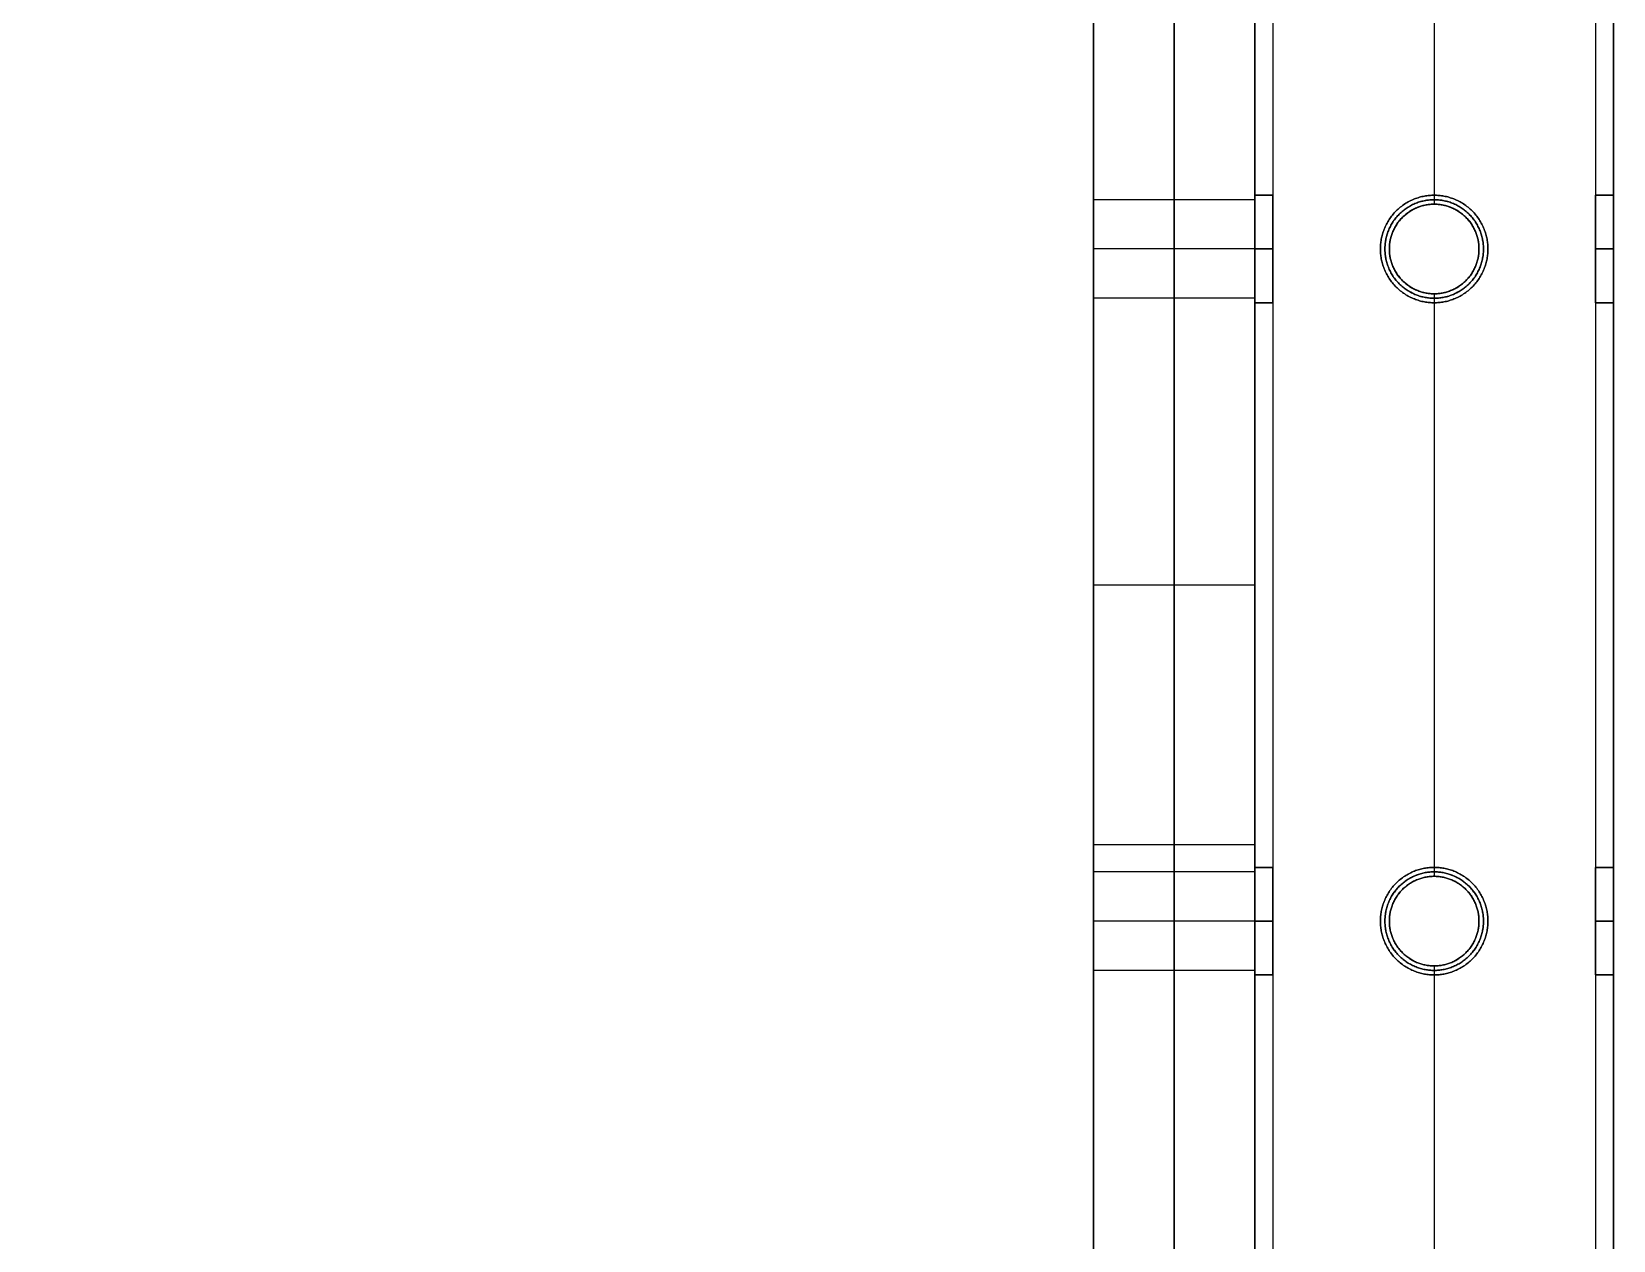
# Model space of a CAD drawing. Header units: millimetres. Extents: x -6529 to 809, y -8611 to 207.
# Drawn here: x 632.5 to 809, y -4876.3 to -4741.5 of the extents above; entities that cross this region are included whole.
import ezdxf

# ---------------------------------------------------------------- set-up
doc = ezdxf.new("R2010")
doc.units = ezdxf.units.MM
doc.header["$MEASUREMENT"] = 0
for name, color, linetype, true_color in [('gaten$11mm', 7, 'Continuous', 0xff6a35), ('platen', 7, 'Continuous', 0x007f00), ('staal', 5, 'Continuous', 0x0000ff)]:
    doc.layers.add(name, color=color, linetype=linetype, true_color=true_color)

# ---------------------------------------------------------------- blocks, each defined once
blk = doc.blocks.new('top plaat')
at = {"layer": 'platen'}
for p, q in [((1296, -1025), (1296, -1025, 18)), ((1290.5, -1030.5), (1290.5, -1030.5, 18)), ((1301.5, -1030.5), (1301.5, -1030.5, 18)), ((1296, -1036), (1296, -1036, 18)), ((1296, -1100), (1296, -1100, 18)), ((1290.5, -1105.5), (1290.5, -1105.5, 18)), ((1301.5, -1105.5), (1301.5, -1105.5, 18)), ((1296, -1111), (1296, -1111, 18))]:
    blk.add_line(p, q, dxfattribs=at)
for points in [[(1316, -1236), (1316, -927), (1316, -618), (1316, -309), (1316, 0)], [(1316, -1236, 18), (1316, -927, 18), (1316, -618, 18), (1316, -309, 18), (1316, 0, 18)], [(1316, -1236, 9), (1316, -927, 9), (1316, -618, 9), (1316, -309, 9), (1316, 0, 9)]]:
    blk.add_open_spline(points, degree=2, knots=[7292.2246, 7292.2246, 7292.2246, 7911.517745, 7911.517745, 8530.810891, 8530.810891, 8530.810891], dxfattribs=at)
for points, knots in [([(1290.5, -1030.5), (1290.5, -1025), (1296, -1025), (1301.5, -1025), (1301.5, -1030.5), (1301.5, -1036), (1296, -1036), (1290.5, -1036), (1290.5, -1030.5)], [-31.415927, -31.415927, -31.415927, -23.561945, -23.561945, -15.707963, -15.707963, -7.853982, -7.853982, 0, 0, 0]), ([(1290.5, -1030.5, 18), (1290.5, -1025, 18), (1296, -1025, 18), (1301.5, -1025, 18), (1301.5, -1030.5, 18), (1301.5, -1036, 18), (1296, -1036, 18), (1290.5, -1036, 18), (1290.5, -1030.5, 18)], [-31.415927, -31.415927, -31.415927, -23.561945, -23.561945, -15.707963, -15.707963, -7.853982, -7.853982, 0, 0, 0]), ([(1290.5, -1030.5, 9), (1290.5, -1036, 9), (1296, -1036, 9), (1301.5, -1036, 9), (1301.5, -1030.5, 9), (1301.5, -1025, 9), (1296, -1025, 9), (1290.5, -1025, 9), (1290.5, -1030.5, 9)], [0, 0, 0, 7.853982, 7.853982, 15.707963, 15.707963, 23.561945, 23.561945, 31.415927, 31.415927, 31.415927]), ([(1290.5, -1105.5), (1290.5, -1100), (1296, -1100), (1301.5, -1100), (1301.5, -1105.5), (1301.5, -1111), (1296, -1111), (1290.5, -1111), (1290.5, -1105.5)], [-31.415927, -31.415927, -31.415927, -23.561945, -23.561945, -15.707963, -15.707963, -7.853982, -7.853982, 0, 0, 0]), ([(1290.5, -1105.5, 18), (1290.5, -1100, 18), (1296, -1100, 18), (1301.5, -1100, 18), (1301.5, -1105.5, 18), (1301.5, -1111, 18), (1296, -1111, 18), (1290.5, -1111, 18), (1290.5, -1105.5, 18)], [-31.415927, -31.415927, -31.415927, -23.561945, -23.561945, -15.707963, -15.707963, -7.853982, -7.853982, 0, 0, 0]), ([(1290.5, -1105.5, 9), (1290.5, -1111, 9), (1296, -1111, 9), (1301.5, -1111, 9), (1301.5, -1105.5, 9), (1301.5, -1100, 9), (1296, -1100, 9), (1290.5, -1100, 9), (1290.5, -1105.5, 9)], [0, 0, 0, 7.853982, 7.853982, 15.707963, 15.707963, 23.561945, 23.561945, 31.415927, 31.415927, 31.415927])]:
    blk.add_rational_spline(points, [1, 0.707106781187, 1, 0.707106781187, 1, 0.707106781187, 1, 0.707106781187, 1], degree=2, knots=knots, dxfattribs=at)
blk = doc.blocks.new('plaat base')
at = {"layer": 'platen'}
for p, q in [((1070.5, 43.5), (1070.5, 43.5, 18)), ((1145.5, 43.5), (1145.5, 43.5, 18)), ((1065, 38), (1065, 38, 18)), ((1076, 38), (1076, 38, 18)), ((1140, 38), (1140, 38, 18)), ((1151, 38), (1151, 38, 18)), ((1070.5, 32.5), (1070.5, 32.5, 18)), ((1145.5, 32.5), (1145.5, 32.5, 18)), ((58, -600), (1258, -600)), ((58, -600, 18), (1258, -600, 18)), ((1296, -1007), (1296, -1007, 18)), ((1290.5, -1012.5), (1290.5, -1012.5, 18)), ((1301.5, -1012.5), (1301.5, -1012.5, 18)), ((1296, -1018), (1296, -1018, 18)), ((1296, -1082), (1296, -1082, 18)), ((1290.5, -1087.5), (1290.5, -1087.5, 18)), ((1301.5, -1087.5), (1301.5, -1087.5, 18)), ((1296, -1093), (1296, -1093, 18))]:
    blk.add_line(p, q, dxfattribs=at)
for points in [[(1258, 58), (1108, 58), (958, 58)], [(1258, 58, 18), (1108, 58, 18), (958, 58, 18)], [(1258, 58, 9), (1108, 58, 9), (958, 58, 9)], [(1108, 58), (1108, 58, 9), (1108, 58, 18)], [(1316, -1200), (1316, -1050), (1316, -900)], [(1316, -1200, 18), (1316, -1050, 18), (1316, -900, 18)], [(1316, -1200, 9), (1316, -1050, 9), (1316, -900, 9)], [(1316, -1050), (1316, -1050, 9), (1316, -1050, 18)], [(958, -1200), (1137, -1200), (1316, -1200)], [(958, -1200, 18), (1137, -1200, 18), (1316, -1200, 18)], [(958, -1200, 9), (1137, -1200, 9), (1316, -1200, 9)], [(1137, -1200), (1137, -1200, 9), (1137, -1200, 18)]]:
    blk.add_open_spline(points, degree=2, dxfattribs=at)
for points in [[(1070.5, 43.5), (1076, 43.5), (1076, 38), (1076, 32.5), (1070.5, 32.5), (1065, 32.5), (1065, 38), (1065, 43.5), (1070.5, 43.5)], [(1070.5, 43.5, 18), (1076, 43.5, 18), (1076, 38, 18), (1076, 32.5, 18), (1070.5, 32.5, 18), (1065, 32.5, 18), (1065, 38, 18), (1065, 43.5, 18), (1070.5, 43.5, 18)], [(1145.5, 43.5), (1151, 43.5), (1151, 38), (1151, 32.5), (1145.5, 32.5), (1140, 32.5), (1140, 38), (1140, 43.5), (1145.5, 43.5)], [(1145.5, 43.5, 18), (1151, 43.5, 18), (1151, 38, 18), (1151, 32.5, 18), (1145.5, 32.5, 18), (1140, 32.5, 18), (1140, 38, 18), (1140, 43.5, 18), (1145.5, 43.5, 18)], [(1290.5, -1012.5), (1290.5, -1007), (1296, -1007), (1301.5, -1007), (1301.5, -1012.5), (1301.5, -1018), (1296, -1018), (1290.5, -1018), (1290.5, -1012.5)], [(1290.5, -1012.5, 18), (1290.5, -1007, 18), (1296, -1007, 18), (1301.5, -1007, 18), (1301.5, -1012.5, 18), (1301.5, -1018, 18), (1296, -1018, 18), (1290.5, -1018, 18), (1290.5, -1012.5, 18)], [(1290.5, -1087.5), (1290.5, -1082), (1296, -1082), (1301.5, -1082), (1301.5, -1087.5), (1301.5, -1093), (1296, -1093), (1290.5, -1093), (1290.5, -1087.5)], [(1290.5, -1087.5, 18), (1290.5, -1082, 18), (1296, -1082, 18), (1301.5, -1082, 18), (1301.5, -1087.5, 18), (1301.5, -1093, 18), (1296, -1093, 18), (1290.5, -1093, 18), (1290.5, -1087.5, 18)]]:
    blk.add_rational_spline(points, [1, 0.707106781187, 1, 0.707106781187, 1, 0.707106781187, 1, 0.707106781187, 1], degree=2, knots=[-31.415927, -31.415927, -31.415927, -23.561945, -23.561945, -15.707963, -15.707963, -7.853982, -7.853982, 0, 0, 0], dxfattribs=at)

msp = doc.modelspace()

# ---------------------------------------------------------------- linework, layer by layer
at = {"layer": 'gaten$11mm'}
for centre in [(789.03, -4765.71), (789.03, -4840.71)]:
    msp.add_circle(centre, 5.5, dxfattribs=at)
at = {"layer": 'staal'}
for p, q in [((769.03, -4759.71, 20), (771.03, -4759.71, 20)), ((771.03, -4759.71, 1296), (769.03, -4759.71, 1296)), ((789.03, -4759.71, 1314), (789.03, -4759.71, 1316)), ((789.03, -4759.71, 1276), (789.03, -4759.71, 1278)), ((807.03, -4759.71, 20), (809.03, -4759.71, 20)), ((809.03, -4759.71, 1296), (807.03, -4759.71, 1296)), ((789.03, -4760.71, 38), (789.03, -4760.71, 40)), ((789.03, -4760.71), (789.03, -4760.71, 2)), ((769.03, -4765.71, 14), (771.03, -4765.71, 14)), ((769.03, -4765.71, 26), (771.03, -4765.71, 26)), ((771.03, -4765.71, 1290), (769.03, -4765.71, 1290)), ((771.03, -4765.71, 1302), (769.03, -4765.71, 1302)), ((783.03, -4765.71, 1314), (783.03, -4765.71, 1316)), ((783.03, -4765.71, 1276), (783.03, -4765.71, 1278)), ((784.03, -4765.71), (784.03, -4765.71, 2)), ((784.03, -4765.71, 38), (784.03, -4765.71, 40)), ((794.03, -4765.71, 38), (794.03, -4765.71, 40)), ((794.03, -4765.71), (794.03, -4765.71, 2)), ((795.03, -4765.71, 1314), (795.03, -4765.71, 1316)), ((795.03, -4765.71, 1276), (795.03, -4765.71, 1278)), ((807.03, -4765.71, 14), (809.03, -4765.71, 14)), ((807.03, -4765.71, 26), (809.03, -4765.71, 26)), ((809.03, -4765.71, 1290), (807.03, -4765.71, 1290)), ((809.03, -4765.71, 1302), (807.03, -4765.71, 1302)), ((789.03, -4770.71, 38), (789.03, -4770.71, 40)), ((789.03, -4770.71), (789.03, -4770.71, 2)), ((769.03, -4771.71, 20), (771.03, -4771.71, 20)), ((771.03, -4771.71, 1296), (769.03, -4771.71, 1296)), ((789.03, -4771.71, 1314), (789.03, -4771.71, 1316)), ((789.03, -4771.71, 1276), (789.03, -4771.71, 1278)), ((807.03, -4771.71, 20), (809.03, -4771.71, 20)), ((809.03, -4771.71, 1296), (807.03, -4771.71, 1296)), ((769.03, -4834.71, 20), (771.03, -4834.71, 20)), ((771.03, -4834.71, 1296), (769.03, -4834.71, 1296)), ((789.03, -4834.71, 1314), (789.03, -4834.71, 1316)), ((789.03, -4834.71, 1276), (789.03, -4834.71, 1278)), ((789.03, -4835.71, 38), (789.03, -4835.71, 40)), ((789.03, -4835.71), (789.03, -4835.71, 2)), ((807.03, -4834.71, 20), (809.03, -4834.71, 20)), ((809.03, -4834.71, 1296), (807.03, -4834.71, 1296)), ((769.03, -4840.71, 14), (771.03, -4840.71, 14)), ((769.03, -4840.71, 26), (771.03, -4840.71, 26)), ((771.03, -4840.71, 1290), (769.03, -4840.71, 1290)), ((771.03, -4840.71, 1302), (769.03, -4840.71, 1302)), ((783.03, -4840.71, 1314), (783.03, -4840.71, 1316)), ((783.03, -4840.71, 1276), (783.03, -4840.71, 1278)), ((784.03, -4840.71), (784.03, -4840.71, 2)), ((784.03, -4840.71, 38), (784.03, -4840.71, 40)), ((794.03, -4840.71, 38), (794.03, -4840.71, 40)), ((794.03, -4840.71), (794.03, -4840.71, 2)), ((795.03, -4840.71, 1314), (795.03, -4840.71, 1316)), ((795.03, -4840.71, 1276), (795.03, -4840.71, 1278)), ((807.03, -4840.71, 14), (809.03, -4840.71, 14)), ((807.03, -4840.71, 26), (809.03, -4840.71, 26)), ((809.03, -4840.71, 1290), (807.03, -4840.71, 1290)), ((809.03, -4840.71, 1302), (807.03, -4840.71, 1302)), ((789.03, -4845.71, 38), (789.03, -4845.71, 40)), ((789.03, -4845.71), (789.03, -4845.71, 2)), ((769.03, -4846.71, 20), (771.03, -4846.71, 20)), ((771.03, -4846.71, 1296), (769.03, -4846.71, 1296)), ((789.03, -4846.71, 1314), (789.03, -4846.71, 1316)), ((789.03, -4846.71, 1276), (789.03, -4846.71, 1278)), ((807.03, -4846.71, 20), (809.03, -4846.71, 20)), ((809.03, -4846.71, 1296), (807.03, -4846.71, 1296))]:
    msp.add_line(p, q, dxfattribs=at)
for points in [[(-506.97, -3695.21), (809.03, -3695.21), (809.03, -5011.21), (-506.97, -5011.21)], [(-466.97, -3735.21), (769.03, -3735.21), (769.03, -4971.21), (-466.97, -4971.21)]]:
    msp.add_lwpolyline(points, close=True, dxfattribs=at)
for centre in [(789.03, -4765.71), (789.03, -4765.71, 39), (789.03, -4765.71, 1), (789.03, -4840.71), (789.03, -4840.71, 39), (789.03, -4840.71, 1)]:
    msp.add_circle(centre, 5, dxfattribs=at)
for points in [[(809.03, -3695.21), (809.03, -4353.21), (809.03, -5011.21)], [(809.03, -3695.21, 40), (809.03, -4353.21, 40), (809.03, -5011.21, 40)], [(809.03, -3695.21, 1276), (809.03, -4353.21, 1276), (809.03, -5011.21, 1276)], [(809.03, -3695.21, 1316), (809.03, -4353.21, 1316), (809.03, -5011.21, 1316)], [(807.03, -3697.21, 38), (807.03, -4353.21, 38), (807.03, -5009.21, 38)], [(807.03, -3697.21, 2), (807.03, -4353.21, 2), (807.03, -5009.21, 2)], [(807.03, -3697.21, 1314), (807.03, -4353.21, 1314), (807.03, -5009.21, 1314)], [(807.03, -3697.21, 1278), (807.03, -4353.21, 1278), (807.03, -5009.21, 1278)], [(771.03, -3733.21, 38), (771.03, -4353.21, 38), (771.03, -4973.21, 38)], [(771.03, -3733.21, 2), (771.03, -4353.21, 2), (771.03, -4973.21, 2)], [(771.03, -3733.21, 1314), (771.03, -4353.21, 1314), (771.03, -4973.21, 1314)], [(771.03, -3733.21, 1278), (771.03, -4353.21, 1278), (771.03, -4973.21, 1278)], [(769.03, -3735.21), (769.03, -4353.21), (769.03, -4971.21)], [(769.03, -3735.21, 40), (769.03, -4353.21, 40), (769.03, -4971.21, 40)], [(769.03, -3735.21, 1276), (769.03, -4353.21, 1276), (769.03, -4971.21, 1276)], [(769.03, -3735.21, 1316), (769.03, -4353.21, 1316), (769.03, -4971.21, 1316)], [(789.03, -4695.71, 40), (789.03, -4728.21, 40), (789.03, -4760.71, 40)], [(789.03, -4695.71, 38), (789.03, -4728.21, 38), (789.03, -4760.71, 38)], [(789.03, -4695.71, 2), (789.03, -4728.21, 2), (789.03, -4760.71, 2)], [(789.03, -4695.71), (789.03, -4728.21), (789.03, -4760.71)], [(769.03, -4696.71, 20), (769.03, -4728.21, 20), (769.03, -4759.71, 20)], [(769.03, -4696.71, 1296), (769.03, -4728.21, 1296), (769.03, -4759.71, 1296)], [(771.03, -4696.71, 20), (771.03, -4728.21, 20), (771.03, -4759.71, 20)], [(771.03, -4696.71, 1296), (771.03, -4728.21, 1296), (771.03, -4759.71, 1296)], [(789.03, -4696.71, 1316), (789.03, -4728.21, 1316), (789.03, -4759.71, 1316)], [(789.03, -4696.71, 1314), (789.03, -4728.21, 1314), (789.03, -4759.71, 1314)], [(789.03, -4696.71, 1278), (789.03, -4728.21, 1278), (789.03, -4759.71, 1278)], [(789.03, -4696.71, 1276), (789.03, -4728.21, 1276), (789.03, -4759.71, 1276)], [(807.03, -4696.71, 20), (807.03, -4728.21, 20), (807.03, -4759.71, 20)], [(807.03, -4696.71, 1296), (807.03, -4728.21, 1296), (807.03, -4759.71, 1296)], [(809.03, -4696.71, 20), (809.03, -4728.21, 20), (809.03, -4759.71, 20)], [(809.03, -4696.71, 1296), (809.03, -4728.21, 1296), (809.03, -4759.71, 1296)], [(789.03, -4770.71, 40), (789.03, -4803.21, 40), (789.03, -4835.71, 40)], [(789.03, -4770.71, 38), (789.03, -4803.21, 38), (789.03, -4835.71, 38)], [(789.03, -4770.71, 2), (789.03, -4803.21, 2), (789.03, -4835.71, 2)], [(789.03, -4770.71), (789.03, -4803.21), (789.03, -4835.71)], [(769.03, -4771.71, 20), (769.03, -4803.21, 20), (769.03, -4834.71, 20)], [(769.03, -4771.71, 1296), (769.03, -4803.21, 1296), (769.03, -4834.71, 1296)], [(771.03, -4771.71, 20), (771.03, -4803.21, 20), (771.03, -4834.71, 20)], [(771.03, -4771.71, 1296), (771.03, -4803.21, 1296), (771.03, -4834.71, 1296)], [(789.03, -4771.71, 1316), (789.03, -4803.21, 1316), (789.03, -4834.71, 1316)], [(789.03, -4771.71, 1314), (789.03, -4803.21, 1314), (789.03, -4834.71, 1314)], [(789.03, -4771.71, 1278), (789.03, -4803.21, 1278), (789.03, -4834.71, 1278)], [(789.03, -4771.71, 1276), (789.03, -4803.21, 1276), (789.03, -4834.71, 1276)], [(807.03, -4771.71, 20), (807.03, -4803.21, 20), (807.03, -4834.71, 20)], [(807.03, -4771.71, 1296), (807.03, -4803.21, 1296), (807.03, -4834.71, 1296)], [(809.03, -4771.71, 20), (809.03, -4803.21, 20), (809.03, -4834.71, 20)], [(809.03, -4771.71, 1296), (809.03, -4803.21, 1296), (809.03, -4834.71, 1296)], [(789.03, -4845.71, 40), (789.03, -4878.21, 40), (789.03, -4910.71, 40)], [(789.03, -4845.71, 38), (789.03, -4878.21, 38), (789.03, -4910.71, 38)], [(789.03, -4845.71, 2), (789.03, -4878.21, 2), (789.03, -4910.71, 2)], [(789.03, -4845.71), (789.03, -4878.21), (789.03, -4910.71)], [(769.03, -4846.71, 20), (769.03, -4878.21, 20), (769.03, -4909.71, 20)], [(769.03, -4846.71, 1296), (769.03, -4878.21, 1296), (769.03, -4909.71, 1296)], [(771.03, -4846.71, 20), (771.03, -4878.21, 20), (771.03, -4909.71, 20)], [(771.03, -4846.71, 1296), (771.03, -4878.21, 1296), (771.03, -4909.71, 1296)], [(789.03, -4846.71, 1316), (789.03, -4878.21, 1316), (789.03, -4909.71, 1316)], [(789.03, -4846.71, 1314), (789.03, -4878.21, 1314), (789.03, -4909.71, 1314)], [(789.03, -4846.71, 1278), (789.03, -4878.21, 1278), (789.03, -4909.71, 1278)], [(789.03, -4846.71, 1276), (789.03, -4878.21, 1276), (789.03, -4909.71, 1276)], [(807.03, -4846.71, 20), (807.03, -4878.21, 20), (807.03, -4909.71, 20)], [(807.03, -4846.71, 1296), (807.03, -4878.21, 1296), (807.03, -4909.71, 1296)], [(809.03, -4846.71, 20), (809.03, -4878.21, 20), (809.03, -4909.71, 20)], [(809.03, -4846.71, 1296), (809.03, -4878.21, 1296), (809.03, -4909.71, 1296)]]:
    msp.add_open_spline(points, degree=2, dxfattribs=at)
for points, knots in [([(769.03, -4765.71, 14), (769.03, -4771.71, 14), (769.03, -4771.71, 20), (769.03, -4771.71, 26), (769.03, -4765.71, 26), (769.03, -4759.71, 26), (769.03, -4759.71, 20), (769.03, -4759.71, 14), (769.03, -4765.71, 14)], [-31.415927, -31.415927, -31.415927, -23.561945, -23.561945, -15.707963, -15.707963, -7.853982, -7.853982, 0, 0, 0]), ([(769.03, -4765.71, 1290), (769.03, -4771.71, 1290), (769.03, -4771.71, 1296), (769.03, -4771.71, 1302), (769.03, -4765.71, 1302), (769.03, -4759.71, 1302), (769.03, -4759.71, 1296), (769.03, -4759.71, 1290), (769.03, -4765.71, 1290)], [-31.415927, -31.415927, -31.415927, -23.561945, -23.561945, -15.707963, -15.707963, -7.853982, -7.853982, 0, 0, 0]), ([(771.03, -4765.71, 14), (771.03, -4759.71, 14), (771.03, -4759.71, 20), (771.03, -4759.71, 26), (771.03, -4765.71, 26), (771.03, -4771.71, 26), (771.03, -4771.71, 20), (771.03, -4771.71, 14), (771.03, -4765.71, 14)], [0, 0, 0, 7.853982, 7.853982, 15.707963, 15.707963, 23.561945, 23.561945, 31.415927, 31.415927, 31.415927]), ([(771.03, -4765.71, 1290), (771.03, -4759.71, 1290), (771.03, -4759.71, 1296), (771.03, -4759.71, 1302), (771.03, -4765.71, 1302), (771.03, -4771.71, 1302), (771.03, -4771.71, 1296), (771.03, -4771.71, 1290), (771.03, -4765.71, 1290)], [0, 0, 0, 7.853982, 7.853982, 15.707963, 15.707963, 23.561945, 23.561945, 31.415927, 31.415927, 31.415927]), ([(783.03, -4765.71, 1316), (783.03, -4771.71, 1316), (789.03, -4771.71, 1316), (795.03, -4771.71, 1316), (795.03, -4765.71, 1316), (795.03, -4759.71, 1316), (789.03, -4759.71, 1316), (783.03, -4759.71, 1316), (783.03, -4765.71, 1316)], [-31.415927, -31.415927, -31.415927, -23.561945, -23.561945, -15.707963, -15.707963, -7.853982, -7.853982, 0, 0, 0]), ([(783.03, -4765.71, 1314), (783.03, -4759.71, 1314), (789.03, -4759.71, 1314), (795.03, -4759.71, 1314), (795.03, -4765.71, 1314), (795.03, -4771.71, 1314), (789.03, -4771.71, 1314), (783.03, -4771.71, 1314), (783.03, -4765.71, 1314)], [0, 0, 0, 7.853982, 7.853982, 15.707963, 15.707963, 23.561945, 23.561945, 31.415927, 31.415927, 31.415927]), ([(783.03, -4765.71, 1278), (783.03, -4771.71, 1278), (789.03, -4771.71, 1278), (795.03, -4771.71, 1278), (795.03, -4765.71, 1278), (795.03, -4759.71, 1278), (789.03, -4759.71, 1278), (783.03, -4759.71, 1278), (783.03, -4765.71, 1278)], [-31.415927, -31.415927, -31.415927, -23.561945, -23.561945, -15.707963, -15.707963, -7.853982, -7.853982, 0, 0, 0]), ([(783.03, -4765.71, 1276), (783.03, -4759.71, 1276), (789.03, -4759.71, 1276), (795.03, -4759.71, 1276), (795.03, -4765.71, 1276), (795.03, -4771.71, 1276), (789.03, -4771.71, 1276), (783.03, -4771.71, 1276), (783.03, -4765.71, 1276)], [0, 0, 0, 7.853982, 7.853982, 15.707963, 15.707963, 23.561945, 23.561945, 31.415927, 31.415927, 31.415927]), ([(807.03, -4765.71, 14), (807.03, -4771.71, 14), (807.03, -4771.71, 20), (807.03, -4771.71, 26), (807.03, -4765.71, 26), (807.03, -4759.71, 26), (807.03, -4759.71, 20), (807.03, -4759.71, 14), (807.03, -4765.71, 14)], [-31.415927, -31.415927, -31.415927, -23.561945, -23.561945, -15.707963, -15.707963, -7.853982, -7.853982, 0, 0, 0]), ([(807.03, -4765.71, 1290), (807.03, -4771.71, 1290), (807.03, -4771.71, 1296), (807.03, -4771.71, 1302), (807.03, -4765.71, 1302), (807.03, -4759.71, 1302), (807.03, -4759.71, 1296), (807.03, -4759.71, 1290), (807.03, -4765.71, 1290)], [-31.415927, -31.415927, -31.415927, -23.561945, -23.561945, -15.707963, -15.707963, -7.853982, -7.853982, 0, 0, 0]), ([(809.03, -4765.71, 14), (809.03, -4759.71, 14), (809.03, -4759.71, 20), (809.03, -4759.71, 26), (809.03, -4765.71, 26), (809.03, -4771.71, 26), (809.03, -4771.71, 20), (809.03, -4771.71, 14), (809.03, -4765.71, 14)], [0, 0, 0, 7.853982, 7.853982, 15.707963, 15.707963, 23.561945, 23.561945, 31.415927, 31.415927, 31.415927]), ([(809.03, -4765.71, 1290), (809.03, -4759.71, 1290), (809.03, -4759.71, 1296), (809.03, -4759.71, 1302), (809.03, -4765.71, 1302), (809.03, -4771.71, 1302), (809.03, -4771.71, 1296), (809.03, -4771.71, 1290), (809.03, -4765.71, 1290)], [0, 0, 0, 7.853982, 7.853982, 15.707963, 15.707963, 23.561945, 23.561945, 31.415927, 31.415927, 31.415927]), ([(784.03, -4765.71, 40), (784.03, -4770.71, 40), (789.03, -4770.71, 40), (794.03, -4770.71, 40), (794.03, -4765.71, 40), (794.03, -4760.71, 40), (789.03, -4760.71, 40), (784.03, -4760.71, 40), (784.03, -4765.71, 40)], [-31.415927, -31.415927, -31.415927, -23.561945, -23.561945, -15.707963, -15.707963, -7.853982, -7.853982, 0, 0, 0]), ([(784.03, -4765.71, 38), (784.03, -4760.71, 38), (789.03, -4760.71, 38), (794.03, -4760.71, 38), (794.03, -4765.71, 38), (794.03, -4770.71, 38), (789.03, -4770.71, 38), (784.03, -4770.71, 38), (784.03, -4765.71, 38)], [0, 0, 0, 7.853982, 7.853982, 15.707963, 15.707963, 23.561945, 23.561945, 31.415927, 31.415927, 31.415927]), ([(784.03, -4765.71, 2), (784.03, -4770.71, 2), (789.03, -4770.71, 2), (794.03, -4770.71, 2), (794.03, -4765.71, 2), (794.03, -4760.71, 2), (789.03, -4760.71, 2), (784.03, -4760.71, 2), (784.03, -4765.71, 2)], [-31.415927, -31.415927, -31.415927, -23.561945, -23.561945, -15.707963, -15.707963, -7.853982, -7.853982, 0, 0, 0]), ([(769.03, -4840.71, 14), (769.03, -4846.71, 14), (769.03, -4846.71, 20), (769.03, -4846.71, 26), (769.03, -4840.71, 26), (769.03, -4834.71, 26), (769.03, -4834.71, 20), (769.03, -4834.71, 14), (769.03, -4840.71, 14)], [-31.415927, -31.415927, -31.415927, -23.561945, -23.561945, -15.707963, -15.707963, -7.853982, -7.853982, 0, 0, 0]), ([(769.03, -4840.71, 1290), (769.03, -4846.71, 1290), (769.03, -4846.71, 1296), (769.03, -4846.71, 1302), (769.03, -4840.71, 1302), (769.03, -4834.71, 1302), (769.03, -4834.71, 1296), (769.03, -4834.71, 1290), (769.03, -4840.71, 1290)], [-31.415927, -31.415927, -31.415927, -23.561945, -23.561945, -15.707963, -15.707963, -7.853982, -7.853982, 0, 0, 0]), ([(771.03, -4840.71, 14), (771.03, -4834.71, 14), (771.03, -4834.71, 20), (771.03, -4834.71, 26), (771.03, -4840.71, 26), (771.03, -4846.71, 26), (771.03, -4846.71, 20), (771.03, -4846.71, 14), (771.03, -4840.71, 14)], [0, 0, 0, 7.853982, 7.853982, 15.707963, 15.707963, 23.561945, 23.561945, 31.415927, 31.415927, 31.415927]), ([(771.03, -4840.71, 1290), (771.03, -4834.71, 1290), (771.03, -4834.71, 1296), (771.03, -4834.71, 1302), (771.03, -4840.71, 1302), (771.03, -4846.71, 1302), (771.03, -4846.71, 1296), (771.03, -4846.71, 1290), (771.03, -4840.71, 1290)], [0, 0, 0, 7.853982, 7.853982, 15.707963, 15.707963, 23.561945, 23.561945, 31.415927, 31.415927, 31.415927]), ([(783.03, -4840.71, 1316), (783.03, -4846.71, 1316), (789.03, -4846.71, 1316), (795.03, -4846.71, 1316), (795.03, -4840.71, 1316), (795.03, -4834.71, 1316), (789.03, -4834.71, 1316), (783.03, -4834.71, 1316), (783.03, -4840.71, 1316)], [-31.415927, -31.415927, -31.415927, -23.561945, -23.561945, -15.707963, -15.707963, -7.853982, -7.853982, 0, 0, 0]), ([(783.03, -4840.71, 1314), (783.03, -4834.71, 1314), (789.03, -4834.71, 1314), (795.03, -4834.71, 1314), (795.03, -4840.71, 1314), (795.03, -4846.71, 1314), (789.03, -4846.71, 1314), (783.03, -4846.71, 1314), (783.03, -4840.71, 1314)], [0, 0, 0, 7.853982, 7.853982, 15.707963, 15.707963, 23.561945, 23.561945, 31.415927, 31.415927, 31.415927]), ([(783.03, -4840.71, 1278), (783.03, -4846.71, 1278), (789.03, -4846.71, 1278), (795.03, -4846.71, 1278), (795.03, -4840.71, 1278), (795.03, -4834.71, 1278), (789.03, -4834.71, 1278), (783.03, -4834.71, 1278), (783.03, -4840.71, 1278)], [-31.415927, -31.415927, -31.415927, -23.561945, -23.561945, -15.707963, -15.707963, -7.853982, -7.853982, 0, 0, 0]), ([(783.03, -4840.71, 1276), (783.03, -4834.71, 1276), (789.03, -4834.71, 1276), (795.03, -4834.71, 1276), (795.03, -4840.71, 1276), (795.03, -4846.71, 1276), (789.03, -4846.71, 1276), (783.03, -4846.71, 1276), (783.03, -4840.71, 1276)], [0, 0, 0, 7.853982, 7.853982, 15.707963, 15.707963, 23.561945, 23.561945, 31.415927, 31.415927, 31.415927]), ([(784.03, -4840.71, 40), (784.03, -4845.71, 40), (789.03, -4845.71, 40), (794.03, -4845.71, 40), (794.03, -4840.71, 40), (794.03, -4835.71, 40), (789.03, -4835.71, 40), (784.03, -4835.71, 40), (784.03, -4840.71, 40)], [-31.415927, -31.415927, -31.415927, -23.561945, -23.561945, -15.707963, -15.707963, -7.853982, -7.853982, 0, 0, 0]), ([(784.03, -4840.71, 38), (784.03, -4835.71, 38), (789.03, -4835.71, 38), (794.03, -4835.71, 38), (794.03, -4840.71, 38), (794.03, -4845.71, 38), (789.03, -4845.71, 38), (784.03, -4845.71, 38), (784.03, -4840.71, 38)], [0, 0, 0, 7.853982, 7.853982, 15.707963, 15.707963, 23.561945, 23.561945, 31.415927, 31.415927, 31.415927]), ([(784.03, -4840.71, 2), (784.03, -4845.71, 2), (789.03, -4845.71, 2), (794.03, -4845.71, 2), (794.03, -4840.71, 2), (794.03, -4835.71, 2), (789.03, -4835.71, 2), (784.03, -4835.71, 2), (784.03, -4840.71, 2)], [-31.415927, -31.415927, -31.415927, -23.561945, -23.561945, -15.707963, -15.707963, -7.853982, -7.853982, 0, 0, 0]), ([(807.03, -4840.71, 14), (807.03, -4846.71, 14), (807.03, -4846.71, 20), (807.03, -4846.71, 26), (807.03, -4840.71, 26), (807.03, -4834.71, 26), (807.03, -4834.71, 20), (807.03, -4834.71, 14), (807.03, -4840.71, 14)], [-31.415927, -31.415927, -31.415927, -23.561945, -23.561945, -15.707963, -15.707963, -7.853982, -7.853982, 0, 0, 0]), ([(807.03, -4840.71, 1290), (807.03, -4846.71, 1290), (807.03, -4846.71, 1296), (807.03, -4846.71, 1302), (807.03, -4840.71, 1302), (807.03, -4834.71, 1302), (807.03, -4834.71, 1296), (807.03, -4834.71, 1290), (807.03, -4840.71, 1290)], [-31.415927, -31.415927, -31.415927, -23.561945, -23.561945, -15.707963, -15.707963, -7.853982, -7.853982, 0, 0, 0]), ([(809.03, -4840.71, 14), (809.03, -4834.71, 14), (809.03, -4834.71, 20), (809.03, -4834.71, 26), (809.03, -4840.71, 26), (809.03, -4846.71, 26), (809.03, -4846.71, 20), (809.03, -4846.71, 14), (809.03, -4840.71, 14)], [0, 0, 0, 7.853982, 7.853982, 15.707963, 15.707963, 23.561945, 23.561945, 31.415927, 31.415927, 31.415927]), ([(809.03, -4840.71, 1290), (809.03, -4834.71, 1290), (809.03, -4834.71, 1296), (809.03, -4834.71, 1302), (809.03, -4840.71, 1302), (809.03, -4846.71, 1302), (809.03, -4846.71, 1296), (809.03, -4846.71, 1290), (809.03, -4840.71, 1290)], [0, 0, 0, 7.853982, 7.853982, 15.707963, 15.707963, 23.561945, 23.561945, 31.415927, 31.415927, 31.415927])]:
    msp.add_rational_spline(points, [1, 0.707106781187, 1, 0.707106781187, 1, 0.707106781187, 1, 0.707106781187, 1], degree=2, knots=knots, dxfattribs=at)

# ---------------------------------------------------------------- block references
at = {"layer": 'platen'}
for name, p in [('top plaat', (-506.97, -3735.21, 1316)), ('plaat base', (-506.97, -3753.21, 40))]:
    msp.add_blockref(name, p, dxfattribs=at)
at = {"layer": 'platen', "extrusion": (-1, 4.54671e-15, 0)}
msp.add_blockref('plaat base', (3695.21, 1258, -769.03), dxfattribs=at)

doc.saveas('drawing.dxf')
